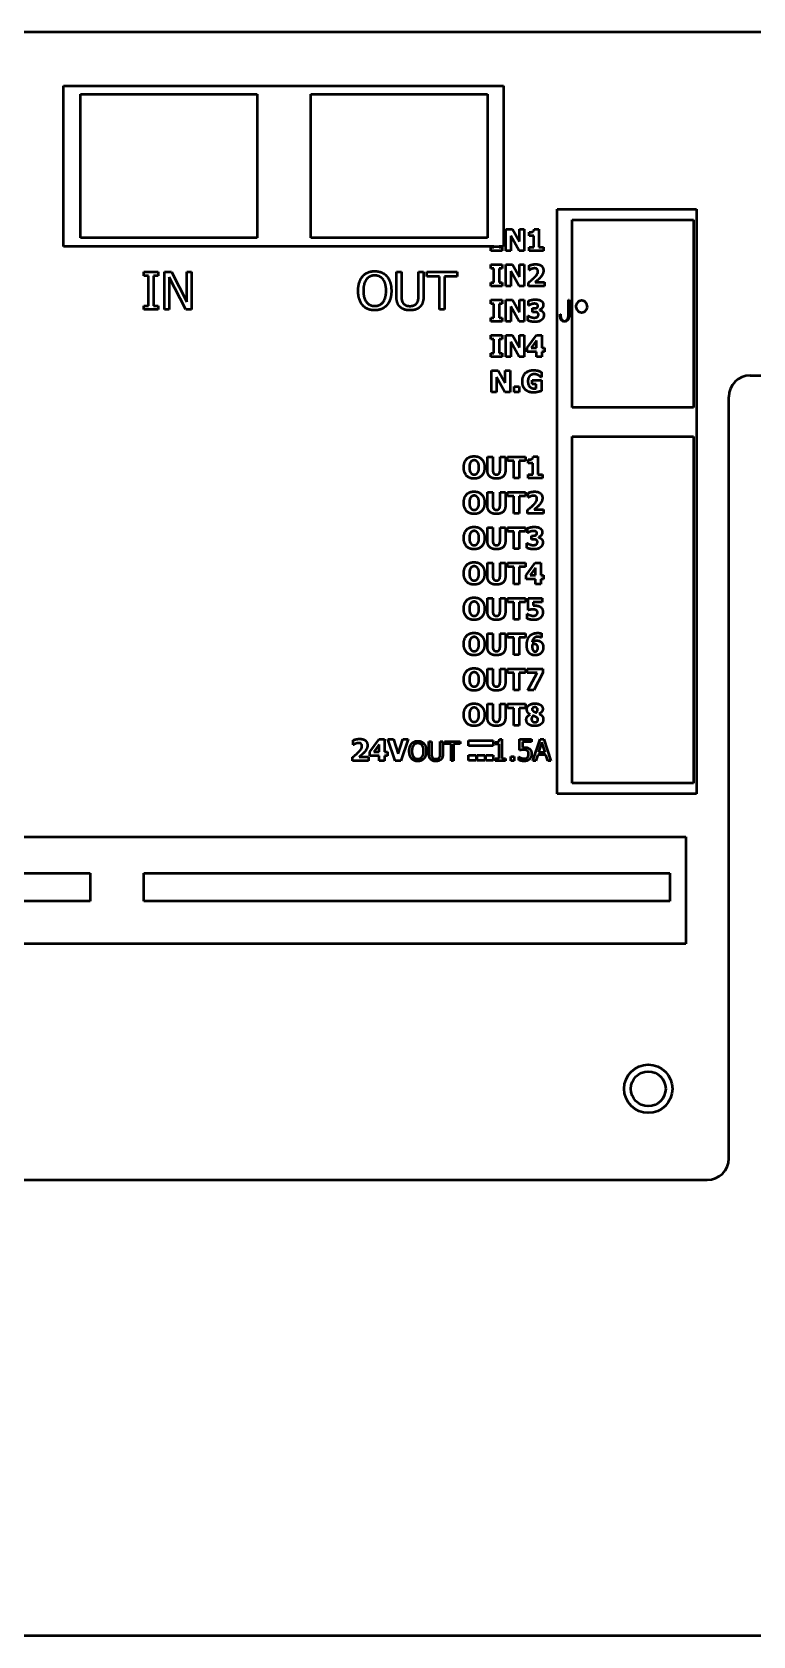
# Model space of a CAD drawing. Header units: millimetres. Extents: x 4735 to 8066, y 756 to 2595.
# Drawn here: x 6189.6 to 6256.8, y 1522.1 to 1671.6 of the extents above; entities that cross this region are included whole.
import ezdxf

# ---------------------------------------------------------------- set-up
doc = ezdxf.new("R2010")
doc.units = ezdxf.units.MM
doc.header["$LTSCALE"] = 1.8
doc.layers.add('외형선(ISO)', color=7, linetype='Continuous', lineweight=50)

msp = doc.modelspace()

# ---------------------------------------------------------------- linework, layer by layer
at = {"layer": '외형선(ISO)'}
for p, q in [((6322.566, 1671.587), (6017.566, 1671.587)), ((6192.566, 1651.587), (6192.566, 1666.587)), ((6192.566, 1666.587), (6233.566, 1666.587)), ((6194.166, 1665.812), (6210.616, 1665.812)), ((6194.166, 1652.412), (6194.166, 1665.812)), ((6210.616, 1665.812), (6210.616, 1652.412)), ((6215.616, 1665.812), (6232.066, 1665.812)), ((6215.616, 1652.412), (6215.616, 1665.812)), ((6232.066, 1665.812), (6232.066, 1652.412)), ((6233.566, 1666.587), (6233.566, 1651.587)), ((6238.566, 1600.587), (6238.566, 1655.087)), ((6238.566, 1655.087), (6251.566, 1655.087)), ((6251.566, 1655.087), (6251.566, 1600.587)), ((6239.966, 1654.087), (6251.266, 1654.087)), ((6239.966, 1636.587), (6239.966, 1654.087)), ((6251.266, 1654.087), (6251.266, 1636.587)), ((6210.616, 1652.412), (6194.166, 1652.412)), ((6232.066, 1652.412), (6215.616, 1652.412)), ((6233.796, 1651.202), (6233.796, 1653.202)), ((6233.796, 1653.202), (6234.412, 1653.202)), ((6235.026, 1651.202), (6234.254, 1652.596)), ((6234.254, 1652.596), (6234.254, 1651.202)), ((6234.412, 1653.202), (6235.05, 1652.056)), ((6235.05, 1652.056), (6235.05, 1653.202)), ((6235.05, 1653.202), (6235.509, 1653.202)), ((6235.509, 1653.202), (6235.509, 1651.202)), ((6235.971, 1652.609), (6235.971, 1652.935)), ((6236.392, 1652.609), (6235.971, 1652.609)), ((6236.392, 1651.551), (6236.392, 1652.609)), ((6236.442, 1653.207), (6236.88, 1653.207)), ((6236.88, 1653.207), (6236.88, 1651.551)), ((6232.673, 1651.587), (6192.566, 1651.587)), ((6232.386, 1651.202), (6232.386, 1651.551)), ((6232.386, 1651.551), (6232.673, 1651.551)), ((6233.462, 1651.202), (6232.386, 1651.202)), ((6232.673, 1651.551), (6232.673, 1651.587)), ((6232.673, 1651.587), (6233.175, 1651.587)), ((6233.175, 1651.587), (6233.175, 1651.551)), ((6233.566, 1651.587), (6233.175, 1651.587)), ((6233.175, 1651.551), (6233.462, 1651.551)), ((6233.462, 1651.551), (6233.462, 1651.202)), ((6234.254, 1651.202), (6233.796, 1651.202)), ((6235.509, 1651.202), (6235.026, 1651.202)), ((6235.971, 1651.202), (6235.971, 1651.551)), ((6235.971, 1651.551), (6236.392, 1651.551)), ((6237.292, 1651.202), (6235.971, 1651.202)), ((6236.88, 1651.551), (6237.292, 1651.551)), ((6237.292, 1651.551), (6237.292, 1651.202)), ((6200.049, 1648.869), (6200.049, 1649.227)), ((6200.049, 1649.227), (6201.405, 1649.227)), ((6201.405, 1649.227), (6201.405, 1648.869)), ((6201.981, 1645.727), (6201.981, 1649.227)), ((6201.981, 1649.227), (6202.642, 1649.227)), ((6202.642, 1649.227), (6204.052, 1646.456)), ((6204.052, 1646.456), (6204.052, 1649.227)), ((6204.052, 1649.227), (6204.485, 1649.227)), ((6204.485, 1649.227), (6204.485, 1645.727)), ((6223.591, 1647.043), (6223.591, 1649.227)), ((6223.591, 1649.227), (6224.056, 1649.227)), ((6224.056, 1649.227), (6224.056, 1647.043)), ((6225.658, 1647.031), (6225.658, 1649.227)), ((6225.658, 1649.227), (6226.124, 1649.227)), ((6226.124, 1649.227), (6226.124, 1647.043)), ((6226.433, 1648.813), (6226.433, 1649.227)), ((6226.433, 1649.227), (6229.246, 1649.227)), ((6229.246, 1649.227), (6229.246, 1648.813)), ((6232.386, 1649.561), (6232.386, 1649.909)), ((6232.386, 1649.909), (6233.462, 1649.909)), ((6232.673, 1649.561), (6232.386, 1649.561)), ((6232.673, 1648.258), (6232.673, 1649.561)), ((6233.462, 1649.561), (6233.175, 1649.561)), ((6233.175, 1649.561), (6233.175, 1648.258)), ((6233.462, 1649.909), (6233.462, 1649.561)), ((6233.796, 1647.909), (6233.796, 1649.909)), ((6233.796, 1649.909), (6234.412, 1649.909)), ((6235.026, 1647.909), (6234.254, 1649.303)), ((6234.254, 1649.303), (6234.254, 1647.909)), ((6234.412, 1649.909), (6235.05, 1648.763)), ((6235.05, 1648.763), (6235.05, 1649.909)), ((6235.05, 1649.909), (6235.509, 1649.909)), ((6235.509, 1649.909), (6235.509, 1647.909)), ((6235.959, 1649.387), (6235.959, 1649.823)), ((6235.998, 1649.387), (6235.959, 1649.387)), ((6200.495, 1648.869), (6200.049, 1648.869)), ((6200.495, 1646.084), (6200.495, 1648.869)), ((6201.405, 1648.869), (6200.96, 1648.869)), ((6200.96, 1648.869), (6200.96, 1646.084)), ((6203.964, 1645.727), (6202.415, 1648.744)), ((6202.415, 1648.744), (6202.415, 1645.727)), ((6227.607, 1648.813), (6226.433, 1648.813)), ((6227.607, 1645.727), (6227.607, 1648.813)), ((6229.246, 1648.813), (6228.072, 1648.813)), ((6228.072, 1648.813), (6228.072, 1645.727)), ((6232.386, 1647.909), (6232.386, 1648.258)), ((6232.386, 1648.258), (6232.673, 1648.258)), ((6233.462, 1647.909), (6232.386, 1647.909)), ((6233.175, 1648.258), (6233.462, 1648.258)), ((6233.462, 1648.258), (6233.462, 1647.909)), ((6234.254, 1647.909), (6233.796, 1647.909)), ((6235.509, 1647.909), (6235.026, 1647.909)), ((6235.911, 1647.909), (6235.911, 1648.235)), ((6237.381, 1647.909), (6235.911, 1647.909)), ((6236.533, 1648.287), (6237.381, 1648.287)), ((6237.381, 1648.287), (6237.381, 1647.909)), ((6200.049, 1645.727), (6200.049, 1646.084)), ((6200.049, 1646.084), (6200.495, 1646.084)), ((6200.96, 1646.084), (6201.405, 1646.084)), ((6201.405, 1646.084), (6201.405, 1645.727)), ((6232.386, 1646.268), (6232.386, 1646.616)), ((6232.386, 1646.616), (6233.462, 1646.616)), ((6232.673, 1646.268), (6232.386, 1646.268)), ((6232.673, 1644.965), (6232.673, 1646.268)), ((6233.462, 1646.268), (6233.175, 1646.268)), ((6233.175, 1646.268), (6233.175, 1644.965)), ((6233.462, 1646.616), (6233.462, 1646.268)), ((6233.796, 1644.616), (6233.796, 1646.616)), ((6233.796, 1646.616), (6234.412, 1646.616)), ((6235.026, 1644.616), (6234.254, 1646.01)), ((6234.254, 1646.01), (6234.254, 1644.616)), ((6234.412, 1646.616), (6235.05, 1645.47)), ((6235.05, 1645.47), (6235.05, 1646.616)), ((6235.05, 1646.616), (6235.509, 1646.616)), ((6235.509, 1646.616), (6235.509, 1644.616)), ((6235.904, 1646.104), (6235.904, 1646.532)), ((6235.946, 1646.104), (6235.904, 1646.104)), ((6239.639, 1645.107), (6239.639, 1646.628)), ((6239.639, 1646.628), (6239.678, 1646.628)), ((6239.678, 1646.628), (6239.678, 1645.103)), ((6240.354, 1646.055), (6240.432, 1646.329)), ((6240.354, 1645.964), (6240.354, 1646.055)), ((6240.432, 1646.329), (6240.584, 1646.513)), ((6240.584, 1646.513), (6240.817, 1646.604)), ((6240.817, 1646.604), (6240.893, 1646.604)), ((6240.893, 1646.604), (6241.127, 1646.513)), ((6241.127, 1646.513), (6241.278, 1646.329)), ((6241.278, 1646.329), (6241.357, 1645.96)), ((6201.405, 1645.727), (6200.049, 1645.727)), ((6202.415, 1645.727), (6201.981, 1645.727)), ((6204.485, 1645.727), (6203.964, 1645.727)), ((6228.072, 1645.727), (6227.607, 1645.727)), ((6232.386, 1644.616), (6232.386, 1644.965)), ((6232.386, 1644.965), (6232.673, 1644.965)), ((6233.462, 1644.616), (6232.386, 1644.616)), ((6233.175, 1644.965), (6233.462, 1644.965)), ((6233.462, 1644.965), (6233.462, 1644.616)), ((6234.254, 1644.616), (6233.796, 1644.616)), ((6235.509, 1644.616), (6235.026, 1644.616)), ((6235.846, 1644.701), (6235.846, 1645.135)), ((6235.846, 1645.135), (6235.895, 1645.135)), ((6236.284, 1645.487), (6236.284, 1645.838)), ((6236.284, 1645.838), (6236.363, 1645.838)), ((6236.369, 1645.487), (6236.284, 1645.487)), ((6236.919, 1645.693), (6236.919, 1645.673)), ((6238.841, 1645.294), (6238.877, 1645.294)), ((6238.841, 1645.103), (6238.841, 1645.294)), ((6238.924, 1644.809), (6238.841, 1645.103)), ((6238.877, 1645.294), (6238.877, 1645.107)), ((6238.877, 1645.107), (6238.956, 1644.829)), ((6239.008, 1644.705), (6238.924, 1644.809)), ((6238.956, 1644.829), (6239.031, 1644.742)), ((6239.175, 1644.609), (6239.008, 1644.705)), ((6239.031, 1644.742), (6239.184, 1644.651)), ((6239.344, 1644.609), (6239.175, 1644.609)), ((6239.184, 1644.651), (6239.334, 1644.651)), ((6239.334, 1644.651), (6239.488, 1644.742)), ((6239.51, 1644.705), (6239.344, 1644.609)), ((6239.488, 1644.742), (6239.563, 1644.829)), ((6239.595, 1644.809), (6239.51, 1644.705)), ((6239.563, 1644.829), (6239.639, 1645.107)), ((6239.678, 1645.103), (6239.595, 1644.809)), ((6240.432, 1645.686), (6240.354, 1645.964)), ((6240.584, 1645.505), (6240.432, 1645.686)), ((6240.817, 1645.411), (6240.584, 1645.505)), ((6240.893, 1645.411), (6240.817, 1645.411)), ((6241.127, 1645.505), (6240.893, 1645.411)), ((6241.278, 1645.686), (6241.127, 1645.505)), ((6241.357, 1645.96), (6241.278, 1645.686)), ((6232.386, 1642.975), (6232.386, 1643.323)), ((6232.386, 1643.323), (6233.462, 1643.323)), ((6233.462, 1643.323), (6233.462, 1642.975)), ((6233.796, 1641.323), (6233.796, 1643.323)), ((6233.796, 1643.323), (6234.412, 1643.323)), ((6234.412, 1643.323), (6235.05, 1642.178)), ((6235.05, 1642.178), (6235.05, 1643.323)), ((6235.05, 1643.323), (6235.509, 1643.323)), ((6235.509, 1643.323), (6235.509, 1641.323)), ((6235.768, 1642.163), (6236.634, 1643.323)), ((6236.634, 1643.323), (6237.134, 1643.323)), ((6237.134, 1643.323), (6237.134, 1642.15)), ((6232.673, 1642.975), (6232.386, 1642.975)), ((6232.386, 1641.323), (6232.386, 1641.672)), ((6232.386, 1641.672), (6232.673, 1641.672)), ((6232.673, 1641.672), (6232.673, 1642.975)), ((6233.462, 1642.975), (6233.175, 1642.975)), ((6233.175, 1642.975), (6233.175, 1641.672)), ((6233.175, 1641.672), (6233.462, 1641.672)), ((6233.462, 1641.672), (6233.462, 1641.323)), ((6235.026, 1641.323), (6234.254, 1642.717)), ((6234.254, 1642.717), (6234.254, 1641.323)), ((6235.768, 1641.79), (6235.768, 1642.163)), ((6236.65, 1641.79), (6235.768, 1641.79)), ((6236.65, 1642.831), (6236.143, 1642.15)), ((6236.143, 1642.15), (6236.65, 1642.15)), ((6236.65, 1642.15), (6236.65, 1642.831)), ((6236.65, 1641.319), (6236.65, 1641.79)), ((6237.134, 1642.15), (6237.405, 1642.15)), ((6237.405, 1641.79), (6237.134, 1641.79)), ((6237.134, 1641.79), (6237.134, 1641.319)), ((6237.405, 1642.15), (6237.405, 1641.79)), ((6233.462, 1641.323), (6232.386, 1641.323)), ((6232.467, 1638.03), (6232.467, 1640.03)), ((6232.467, 1640.03), (6233.083, 1640.03)), ((6233.083, 1640.03), (6233.721, 1638.885)), ((6233.721, 1638.885), (6233.721, 1640.03)), ((6233.721, 1640.03), (6234.18, 1640.03)), ((6234.254, 1641.323), (6233.796, 1641.323)), ((6234.18, 1640.03), (6234.18, 1638.03)), ((6235.509, 1641.323), (6235.026, 1641.323)), ((6237.134, 1641.319), (6236.65, 1641.319)), ((6233.697, 1638.03), (6232.925, 1639.424)), ((6232.925, 1639.424), (6232.925, 1638.03)), ((6234.57, 1638.03), (6234.57, 1638.559)), ((6234.57, 1638.559), (6235.045, 1638.559)), ((6235.045, 1638.559), (6235.045, 1638.03)), ((6236.241, 1638.755), (6236.241, 1639.129)), ((6236.241, 1639.129), (6237.115, 1639.129)), ((6236.629, 1638.755), (6236.241, 1638.755)), ((6236.629, 1638.361), (6236.629, 1638.755)), ((6237.107, 1639.423), (6237.062, 1639.423)), ((6237.107, 1639.893), (6237.107, 1639.423)), ((6237.115, 1639.129), (6237.115, 1638.144)), ((6256.566, 1639.587), (6322.566, 1639.587)), ((6232.925, 1638.03), (6232.467, 1638.03)), ((6234.18, 1638.03), (6233.697, 1638.03)), ((6235.045, 1638.03), (6234.57, 1638.03)), ((6254.566, 1566.587), (6254.566, 1637.587)), ((6251.266, 1636.587), (6239.966, 1636.587)), ((6239.966, 1633.887), (6251.266, 1633.887)), ((6239.966, 1601.587), (6239.966, 1633.887)), ((6251.266, 1633.887), (6251.266, 1601.587)), ((6232.076, 1630.729), (6232.076, 1632.006)), ((6232.076, 1632.006), (6232.578, 1632.006)), ((6232.578, 1632.006), (6232.578, 1630.758)), ((6233.249, 1630.758), (6233.249, 1632.006)), ((6233.249, 1632.006), (6233.752, 1632.006)), ((6233.752, 1632.006), (6233.752, 1630.73)), ((6233.93, 1631.625), (6233.93, 1632.006)), ((6233.93, 1632.006), (6235.616, 1632.006)), ((6234.522, 1631.625), (6233.93, 1631.625)), ((6234.522, 1630.006), (6234.522, 1631.625)), ((6235.616, 1631.625), (6235.024, 1631.625)), ((6235.024, 1631.625), (6235.024, 1630.006)), ((6235.616, 1632.006), (6235.616, 1631.625)), ((6235.876, 1631.413), (6235.876, 1631.738)), ((6236.298, 1631.413), (6235.876, 1631.413)), ((6236.298, 1630.354), (6236.298, 1631.413)), ((6236.348, 1632.011), (6236.786, 1632.011)), ((6236.786, 1632.011), (6236.786, 1630.354)), ((6235.024, 1630.006), (6234.522, 1630.006)), ((6235.876, 1630.006), (6235.876, 1630.354)), ((6235.876, 1630.354), (6236.298, 1630.354)), ((6237.197, 1630.006), (6235.876, 1630.006)), ((6236.786, 1630.354), (6237.197, 1630.354)), ((6237.197, 1630.354), (6237.197, 1630.006)), ((6232.076, 1627.436), (6232.076, 1628.713)), ((6232.076, 1628.713), (6232.578, 1628.713)), ((6232.578, 1628.713), (6232.578, 1627.465)), ((6233.249, 1627.465), (6233.249, 1628.713)), ((6233.249, 1628.713), (6233.752, 1628.713)), ((6233.752, 1628.713), (6233.752, 1627.437)), ((6233.93, 1628.332), (6233.93, 1628.713)), ((6233.93, 1628.713), (6235.616, 1628.713)), ((6234.522, 1628.332), (6233.93, 1628.332)), ((6234.522, 1626.713), (6234.522, 1628.332)), ((6235.616, 1628.332), (6235.024, 1628.332)), ((6235.024, 1628.332), (6235.024, 1626.713)), ((6235.616, 1628.713), (6235.616, 1628.332)), ((6235.865, 1628.191), (6235.865, 1628.627)), ((6235.904, 1628.191), (6235.865, 1628.191)), ((6235.024, 1626.713), (6234.522, 1626.713)), ((6235.816, 1626.713), (6235.816, 1627.039)), ((6237.287, 1626.713), (6235.816, 1626.713)), ((6236.439, 1627.091), (6237.287, 1627.091)), ((6237.287, 1627.091), (6237.287, 1626.713)), ((6232.076, 1624.143), (6232.076, 1625.42)), ((6232.076, 1625.42), (6232.578, 1625.42)), ((6232.578, 1625.42), (6232.578, 1624.172)), ((6233.249, 1624.172), (6233.249, 1625.42)), ((6233.249, 1625.42), (6233.752, 1625.42)), ((6233.752, 1625.42), (6233.752, 1624.144)), ((6233.93, 1625.039), (6233.93, 1625.42)), ((6233.93, 1625.42), (6235.616, 1625.42)), ((6235.616, 1625.42), (6235.616, 1625.039)), ((6235.81, 1624.908), (6235.81, 1625.336)), ((6234.522, 1625.039), (6233.93, 1625.039)), ((6234.522, 1623.42), (6234.522, 1625.039)), ((6235.616, 1625.039), (6235.024, 1625.039)), ((6235.024, 1625.039), (6235.024, 1623.42)), ((6235.752, 1623.504), (6235.752, 1623.939)), ((6235.752, 1623.939), (6235.8, 1623.939)), ((6235.852, 1624.908), (6235.81, 1624.908)), ((6236.189, 1624.29), (6236.189, 1624.642)), ((6236.189, 1624.642), (6236.269, 1624.642)), ((6236.275, 1624.29), (6236.189, 1624.29)), ((6236.825, 1624.496), (6236.825, 1624.477)), ((6232.076, 1620.85), (6232.076, 1622.127)), ((6232.076, 1622.127), (6232.578, 1622.127)), ((6232.578, 1622.127), (6232.578, 1620.879)), ((6233.249, 1620.879), (6233.249, 1622.127)), ((6233.249, 1622.127), (6233.752, 1622.127)), ((6233.752, 1622.127), (6233.752, 1620.852)), ((6233.93, 1621.746), (6233.93, 1622.127)), ((6233.93, 1622.127), (6235.616, 1622.127)), ((6235.024, 1623.42), (6234.522, 1623.42)), ((6235.616, 1622.127), (6235.616, 1621.746)), ((6235.674, 1620.967), (6236.539, 1622.127)), ((6236.539, 1622.127), (6237.04, 1622.127)), ((6237.04, 1622.127), (6237.04, 1620.954)), ((6234.522, 1621.746), (6233.93, 1621.746)), ((6234.522, 1620.127), (6234.522, 1621.746)), ((6235.616, 1621.746), (6235.024, 1621.746)), ((6235.024, 1621.746), (6235.024, 1620.127)), ((6235.674, 1620.594), (6235.674, 1620.967)), ((6236.556, 1620.594), (6235.674, 1620.594)), ((6236.556, 1621.634), (6236.048, 1620.954)), ((6236.048, 1620.954), (6236.556, 1620.954)), ((6236.556, 1620.954), (6236.556, 1621.634)), ((6236.556, 1620.122), (6236.556, 1620.594)), ((6237.04, 1620.954), (6237.311, 1620.954)), ((6237.311, 1620.594), (6237.04, 1620.594)), ((6237.04, 1620.594), (6237.04, 1620.122)), ((6237.311, 1620.954), (6237.311, 1620.594)), ((6235.024, 1620.127), (6234.522, 1620.127)), ((6237.04, 1620.122), (6236.556, 1620.122)), ((6232.076, 1617.557), (6232.076, 1618.834)), ((6232.076, 1618.834), (6232.578, 1618.834)), ((6232.578, 1618.834), (6232.578, 1617.586)), ((6233.249, 1617.586), (6233.249, 1618.834)), ((6233.249, 1618.834), (6233.752, 1618.834)), ((6233.752, 1618.834), (6233.752, 1617.559)), ((6233.93, 1618.453), (6233.93, 1618.834)), ((6233.93, 1618.834), (6235.616, 1618.834)), ((6234.522, 1618.453), (6233.93, 1618.453)), ((6234.522, 1616.834), (6234.522, 1618.453)), ((6235.616, 1618.453), (6235.024, 1618.453)), ((6235.024, 1618.453), (6235.024, 1616.834)), ((6235.616, 1618.834), (6235.616, 1618.453)), ((6235.86, 1617.711), (6235.86, 1618.834)), ((6235.86, 1618.834), (6237.186, 1618.834)), ((6235.904, 1617.711), (6235.86, 1617.711)), ((6237.186, 1618.456), (6236.335, 1618.456)), ((6236.335, 1618.456), (6236.335, 1618.124)), ((6237.186, 1618.834), (6237.186, 1618.456)), ((6235.024, 1616.834), (6234.522, 1616.834)), ((6235.774, 1616.914), (6235.774, 1617.349)), ((6235.774, 1617.349), (6235.82, 1617.349)), ((6232.076, 1614.264), (6232.076, 1615.541)), ((6232.076, 1615.541), (6232.578, 1615.541)), ((6232.578, 1615.541), (6232.578, 1614.293)), ((6233.249, 1614.293), (6233.249, 1615.541)), ((6233.249, 1615.541), (6233.752, 1615.541)), ((6233.752, 1615.541), (6233.752, 1614.266)), ((6233.93, 1615.16), (6233.93, 1615.541)), ((6233.93, 1615.541), (6235.616, 1615.541)), ((6234.522, 1615.16), (6233.93, 1615.16)), ((6234.522, 1613.541), (6234.522, 1615.16)), ((6235.616, 1615.16), (6235.024, 1615.16)), ((6235.024, 1615.16), (6235.024, 1613.541)), ((6235.616, 1615.541), (6235.616, 1615.16)), ((6237.107, 1615.152), (6237.071, 1615.152)), ((6237.107, 1615.544), (6237.107, 1615.152)), ((6235.024, 1613.541), (6234.522, 1613.541)), ((6232.076, 1610.971), (6232.076, 1612.248)), ((6232.076, 1612.248), (6232.578, 1612.248)), ((6232.578, 1612.248), (6232.578, 1611)), ((6233.249, 1611), (6233.249, 1612.248)), ((6233.249, 1612.248), (6233.752, 1612.248)), ((6233.752, 1612.248), (6233.752, 1610.973)), ((6233.93, 1611.867), (6233.93, 1612.248)), ((6233.93, 1612.248), (6235.616, 1612.248)), ((6234.522, 1611.867), (6233.93, 1611.867)), ((6234.522, 1610.248), (6234.522, 1611.867)), ((6235.616, 1611.867), (6235.024, 1611.867)), ((6235.024, 1611.867), (6235.024, 1610.248)), ((6235.616, 1612.248), (6235.616, 1611.867)), ((6235.771, 1611.871), (6235.771, 1612.248)), ((6235.771, 1612.248), (6237.243, 1612.248)), ((6236.724, 1611.871), (6235.771, 1611.871)), ((6235.831, 1610.248), (6236.724, 1611.871)), ((6237.243, 1611.851), (6236.389, 1610.248)), ((6237.243, 1612.248), (6237.243, 1611.851)), ((6235.024, 1610.248), (6234.522, 1610.248)), ((6236.389, 1610.248), (6235.831, 1610.248)), ((6232.076, 1607.678), (6232.076, 1608.955)), ((6232.076, 1608.955), (6232.578, 1608.955)), ((6232.578, 1608.955), (6232.578, 1607.707)), ((6233.249, 1607.707), (6233.249, 1608.955)), ((6233.249, 1608.955), (6233.752, 1608.955)), ((6233.752, 1608.955), (6233.752, 1607.68)), ((6233.93, 1608.574), (6233.93, 1608.955)), ((6233.93, 1608.955), (6235.616, 1608.955)), ((6235.616, 1608.955), (6235.616, 1608.574)), ((6234.522, 1608.574), (6233.93, 1608.574)), ((6234.522, 1606.955), (6234.522, 1608.574)), ((6235.616, 1608.574), (6235.024, 1608.574)), ((6235.024, 1608.574), (6235.024, 1606.955)), ((6236.068, 1607.971), (6236.068, 1607.98)), ((6236.894, 1608.044), (6236.894, 1608.038)), ((6221.12, 1604.502), (6221.985, 1605.662)), ((6221.985, 1605.662), (6222.486, 1605.662)), ((6222.486, 1605.662), (6222.486, 1604.489)), ((6223.478, 1603.662), (6222.791, 1605.662)), ((6222.791, 1605.662), (6223.311, 1605.662)), ((6223.311, 1605.662), (6223.747, 1604.306)), ((6223.747, 1604.306), (6224.181, 1605.662)), ((6224.688, 1605.662), (6224.001, 1603.662)), ((6224.181, 1605.662), (6224.688, 1605.662)), ((6233.211, 1605.676), (6233.419, 1605.676)), ((6233.419, 1605.676), (6233.419, 1603.874)), ((6235.024, 1606.955), (6234.522, 1606.955)), ((6235.078, 1605.67), (6236.176, 1605.67)), ((6235.078, 1604.639), (6235.078, 1605.67)), ((6236.176, 1605.67), (6236.176, 1605.435)), ((6236.317, 1603.67), (6236.991, 1605.67)), ((6236.991, 1605.67), (6237.318, 1605.67)), ((6237.318, 1605.67), (6237.993, 1603.67)), ((6219.559, 1605.14), (6219.559, 1605.576)), ((6219.598, 1605.14), (6219.559, 1605.14)), ((6221.12, 1604.129), (6221.12, 1604.502)), ((6222.001, 1605.17), (6221.494, 1604.489)), ((6221.494, 1604.489), (6222.001, 1604.489)), ((6222.001, 1604.489), (6222.001, 1605.17)), ((6222.486, 1604.489), (6222.757, 1604.489)), ((6222.757, 1604.489), (6222.757, 1604.129)), ((6226.622, 1604.339), (6226.622, 1605.462)), ((6226.622, 1605.462), (6226.861, 1605.462)), ((6226.861, 1605.462), (6226.861, 1604.339)), ((6227.685, 1604.333), (6227.685, 1605.462)), ((6227.685, 1605.462), (6227.924, 1605.462)), ((6227.924, 1605.462), (6227.924, 1604.339)), ((6228.083, 1605.249), (6228.083, 1605.462)), ((6228.083, 1605.462), (6229.53, 1605.462)), ((6228.687, 1605.249), (6228.083, 1605.249)), ((6228.687, 1603.662), (6228.687, 1605.249)), ((6229.53, 1605.249), (6228.927, 1605.249)), ((6228.927, 1605.249), (6228.927, 1603.662)), ((6229.53, 1605.462), (6229.53, 1605.249)), ((6230.318, 1605.052), (6230.318, 1605.552)), ((6230.318, 1605.552), (6232.618, 1605.552)), ((6232.618, 1605.052), (6230.318, 1605.052)), ((6230.318, 1604.174), (6231.018, 1604.174)), ((6230.318, 1603.674), (6230.318, 1604.174)), ((6231.018, 1604.174), (6231.018, 1603.674)), ((6231.118, 1603.674), (6231.118, 1604.174)), ((6231.118, 1604.174), (6231.818, 1604.174)), ((6231.818, 1604.174), (6231.818, 1603.674)), ((6231.918, 1603.674), (6231.918, 1604.174)), ((6231.918, 1604.174), (6232.618, 1604.174)), ((6232.618, 1605.552), (6232.618, 1605.052)), ((6232.618, 1604.174), (6232.618, 1603.674)), ((6232.798, 1605.214), (6232.798, 1605.397)), ((6233.161, 1605.214), (6232.798, 1605.214)), ((6233.161, 1603.874), (6233.161, 1605.214)), ((6235.336, 1605.435), (6235.336, 1604.901)), ((6236.176, 1605.435), (6235.336, 1605.435)), ((6236.767, 1604.229), (6236.586, 1603.67)), ((6237.531, 1604.229), (6236.767, 1604.229)), ((6237.148, 1605.397), (6236.84, 1604.456)), ((6236.84, 1604.456), (6237.458, 1604.456)), ((6237.458, 1604.456), (6237.148, 1605.397)), ((6237.712, 1603.67), (6237.531, 1604.229)), ((6219.51, 1603.662), (6219.51, 1603.988)), ((6220.98, 1603.662), (6219.51, 1603.662)), ((6220.133, 1604.04), (6220.98, 1604.04)), ((6220.98, 1604.04), (6220.98, 1603.662)), ((6222.001, 1604.129), (6221.12, 1604.129)), ((6222.001, 1603.657), (6222.001, 1604.129)), ((6222.486, 1603.657), (6222.001, 1603.657)), ((6222.757, 1604.129), (6222.486, 1604.129)), ((6222.486, 1604.129), (6222.486, 1603.657)), ((6224.001, 1603.662), (6223.478, 1603.662)), ((6228.927, 1603.662), (6228.687, 1603.662)), ((6231.018, 1603.674), (6230.318, 1603.674)), ((6231.818, 1603.674), (6231.118, 1603.674)), ((6232.618, 1603.674), (6231.918, 1603.674)), ((6232.798, 1603.874), (6233.161, 1603.874)), ((6232.798, 1603.67), (6232.798, 1603.874)), ((6233.774, 1603.67), (6232.798, 1603.67)), ((6233.419, 1603.874), (6233.774, 1603.874)), ((6233.774, 1603.874), (6233.774, 1603.67)), ((6234.25, 1604.052), (6234.571, 1604.052)), ((6234.25, 1603.67), (6234.25, 1604.052)), ((6234.571, 1603.67), (6234.25, 1603.67)), ((6234.571, 1604.052), (6234.571, 1603.67)), ((6234.996, 1604.025), (6235.015, 1604.025)), ((6234.996, 1603.741), (6234.996, 1604.025)), ((6236.586, 1603.67), (6236.317, 1603.67)), ((6237.993, 1603.67), (6237.712, 1603.67)), ((6251.266, 1601.587), (6239.966, 1601.587)), ((6251.566, 1600.587), (6238.566, 1600.587)), ((6138.566, 1596.587), (6250.566, 1596.587)), ((6250.566, 1596.587), (6250.566, 1586.587)), ((6144.066, 1593.187), (6195.066, 1593.187)), ((6195.066, 1593.187), (6195.066, 1590.587)), ((6200.066, 1593.187), (6249.066, 1593.187)), ((6200.066, 1590.587), (6200.066, 1593.187)), ((6249.066, 1593.187), (6249.066, 1590.587)), ((6195.066, 1590.587), (6144.066, 1590.587)), ((6249.066, 1590.587), (6200.066, 1590.587)), ((6250.566, 1586.587), (6057.566, 1586.587)), ((6050.566, 1564.587), (6252.566, 1564.587)), ((6339.566, 1522.087), (5899.566, 1522.087))]:
    msp.add_line(p, q, dxfattribs=at)
for radius in [2.25, 1.621]:
    msp.add_circle((6247.066, 1573.087), radius, dxfattribs=at)
for centre, start, end in [((6256.566, 1637.587), 90, 180), ((6252.566, 1566.587), 270, 0)]:
    msp.add_arc(centre, 2, start, end, dxfattribs=at)
for points in [[(6235.971, 1652.935), (6236.063, 1652.935), (6236.246, 1652.959), (6236.301, 1652.985)], [(6236.301, 1652.985), (6236.365, 1653.017), (6236.436, 1653.126), (6236.442, 1653.207)], [(6220.448, 1648.827), (6220.652, 1649.059), (6221.223, 1649.3), (6221.574, 1649.3)], [(6221.574, 1649.3), (6221.932, 1649.3), (6222.505, 1649.051), (6222.703, 1648.827)], [(6235.959, 1649.823), (6236.044, 1649.864), (6236.404, 1649.948), (6236.57, 1649.948)], [(6236.188, 1649.499), (6236.12, 1649.468), (6236.023, 1649.404), (6235.998, 1649.387)], [(6236.47, 1649.566), (6236.394, 1649.566), (6236.258, 1649.528), (6236.188, 1649.499)], [(6236.786, 1649.277), (6236.786, 1649.417), (6236.619, 1649.566), (6236.47, 1649.566)], [(6236.507, 1648.765), (6236.655, 1648.919), (6236.786, 1649.154), (6236.786, 1649.277)], [(6236.57, 1649.948), (6236.927, 1649.948), (6237.293, 1649.631), (6237.293, 1649.344)], [(6237.293, 1649.344), (6237.293, 1649.167), (6237.126, 1648.827), (6236.934, 1648.632)], [(6220.028, 1647.477), (6220.028, 1647.916), (6220.247, 1648.586), (6220.448, 1648.827)], [(6220.8, 1648.535), (6220.661, 1648.356), (6220.513, 1647.817), (6220.513, 1647.477)], [(6221.577, 1648.898), (6221.325, 1648.898), (6220.945, 1648.722), (6220.8, 1648.535)], [(6222.351, 1648.535), (6222.212, 1648.716), (6221.821, 1648.898), (6221.577, 1648.898)], [(6222.638, 1647.477), (6222.638, 1647.823), (6222.487, 1648.359), (6222.351, 1648.535)], [(6222.703, 1648.827), (6222.902, 1648.594), (6223.123, 1647.913), (6223.123, 1647.477)], [(6235.911, 1648.235), (6236.097, 1648.384), (6236.395, 1648.647), (6236.507, 1648.765)], [(6236.934, 1648.632), (6236.812, 1648.512), (6236.583, 1648.326), (6236.533, 1648.287)], [(6220.445, 1646.129), (6220.244, 1646.362), (6220.028, 1647.046), (6220.028, 1647.477)], [(6221.574, 1645.653), (6221.22, 1645.653), (6220.652, 1645.894), (6220.445, 1646.129)], [(6220.513, 1647.477), (6220.513, 1646.787), (6221.092, 1646.056), (6221.577, 1646.056)], [(6222.703, 1646.129), (6222.487, 1645.885), (6221.917, 1645.653), (6221.574, 1645.653)], [(6221.577, 1646.056), (6222.062, 1646.056), (6222.638, 1646.787), (6222.638, 1647.477)], [(6223.123, 1647.477), (6223.123, 1647.051), (6222.907, 1646.362), (6222.703, 1646.129)], [(6223.925, 1645.976), (6223.741, 1646.158), (6223.591, 1646.668), (6223.591, 1647.043)], [(6224.056, 1647.043), (6224.056, 1646.799), (6224.118, 1646.47), (6224.206, 1646.336)], [(6224.206, 1646.336), (6224.3, 1646.195), (6224.623, 1646.05), (6224.856, 1646.05)], [(6224.856, 1646.05), (6225.074, 1646.05), (6225.415, 1646.195), (6225.508, 1646.336)], [(6225.508, 1646.336), (6225.596, 1646.47), (6225.658, 1646.796), (6225.658, 1647.031)], [(6226.124, 1647.043), (6226.124, 1646.677), (6225.976, 1646.155), (6225.789, 1645.976)], [(6235.904, 1646.532), (6236.008, 1646.576), (6236.358, 1646.658), (6236.541, 1646.658)], [(6236.156, 1646.211), (6236.099, 1646.19), (6235.976, 1646.122), (6235.946, 1646.104)], [(6236.454, 1646.273), (6236.381, 1646.273), (6236.227, 1646.239), (6236.156, 1646.211)], [(6236.677, 1646.232), (6236.629, 1646.257), (6236.499, 1646.273), (6236.454, 1646.273)], [(6236.541, 1646.658), (6236.72, 1646.658), (6236.982, 1646.597), (6237.075, 1646.537)], [(6236.661, 1645.879), (6236.715, 1645.905), (6236.775, 1645.996), (6236.775, 1646.073)], [(6236.775, 1646.073), (6236.775, 1646.135), (6236.718, 1646.211), (6236.677, 1646.232)], [(6237.279, 1646.158), (6237.279, 1645.986), (6237.081, 1645.73), (6236.919, 1645.693)], [(6237.075, 1646.537), (6237.177, 1646.474), (6237.279, 1646.279), (6237.279, 1646.158)], [(6224.856, 1645.653), (6224.547, 1645.653), (6224.087, 1645.815), (6223.925, 1645.976)], [(6225.789, 1645.976), (6225.622, 1645.812), (6225.179, 1645.653), (6224.856, 1645.653)], [(6236.519, 1644.574), (6236.285, 1644.574), (6235.951, 1644.652), (6235.846, 1644.701)], [(6235.895, 1645.135), (6236.005, 1645.065), (6236.301, 1644.962), (6236.425, 1644.962)], [(6236.363, 1645.838), (6236.454, 1645.838), (6236.608, 1645.855), (6236.661, 1645.879)], [(6236.684, 1645.459), (6236.619, 1645.482), (6236.439, 1645.487), (6236.369, 1645.487)], [(6236.425, 1644.962), (6236.498, 1644.962), (6236.668, 1644.987), (6236.726, 1645.03)], [(6237.117, 1644.749), (6237.011, 1644.665), (6236.724, 1644.574), (6236.519, 1644.574)], [(6236.827, 1645.252), (6236.827, 1645.341), (6236.749, 1645.436), (6236.684, 1645.459)], [(6236.726, 1645.03), (6236.771, 1645.064), (6236.827, 1645.163), (6236.827, 1645.252)], [(6236.919, 1645.673), (6236.99, 1645.663), (6237.126, 1645.611), (6237.191, 1645.553)], [(6237.331, 1645.223), (6237.331, 1645.075), (6237.222, 1644.834), (6237.117, 1644.749)], [(6237.191, 1645.553), (6237.251, 1645.501), (6237.331, 1645.336), (6237.331, 1645.223)], [(6235.329, 1639.032), (6235.329, 1639.502), (6235.888, 1640.069), (6236.374, 1640.069)], [(6236.374, 1640.069), (6236.626, 1640.069), (6236.94, 1639.974), (6237.107, 1639.893)], [(6236.36, 1637.988), (6235.888, 1637.988), (6235.329, 1638.533), (6235.329, 1639.032)], [(6236.019, 1639.533), (6235.94, 1639.452), (6235.848, 1639.204), (6235.848, 1639.04)], [(6235.848, 1639.04), (6235.848, 1638.69), (6236.199, 1638.356), (6236.502, 1638.356)], [(6236.442, 1639.697), (6236.314, 1639.697), (6236.102, 1639.616), (6236.019, 1639.533)], [(6236.825, 1639.591), (6236.75, 1639.635), (6236.553, 1639.697), (6236.442, 1639.697)], [(6237.062, 1639.423), (6237.026, 1639.45), (6236.89, 1639.556), (6236.825, 1639.591)], [(6237.115, 1638.144), (6236.984, 1638.09), (6236.564, 1637.988), (6236.36, 1637.988)], [(6236.502, 1638.356), (6236.53, 1638.356), (6236.601, 1638.359), (6236.629, 1638.361)], [(6229.87, 1631.006), (6229.87, 1631.487), (6230.385, 1632.048), (6230.838, 1632.048)], [(6230.526, 1631.52), (6230.465, 1631.442), (6230.389, 1631.184), (6230.389, 1631.006)], [(6230.839, 1631.67), (6230.747, 1631.67), (6230.596, 1631.604), (6230.526, 1631.52)], [(6230.838, 1632.048), (6231.288, 1632.048), (6231.807, 1631.49), (6231.807, 1631.006)], [(6231.152, 1631.516), (6231.089, 1631.599), (6230.927, 1631.67), (6230.839, 1631.67)], [(6231.288, 1631.006), (6231.288, 1631.186), (6231.215, 1631.437), (6231.152, 1631.516)], [(6235.876, 1631.738), (6235.969, 1631.738), (6236.152, 1631.763), (6236.207, 1631.789)], [(6236.207, 1631.789), (6236.27, 1631.821), (6236.342, 1631.93), (6236.348, 1632.011)], [(6230.838, 1629.964), (6230.385, 1629.964), (6229.87, 1630.526), (6229.87, 1631.006)], [(6230.389, 1631.006), (6230.389, 1630.821), (6230.462, 1630.578), (6230.525, 1630.495)], [(6230.525, 1630.495), (6230.588, 1630.413), (6230.752, 1630.341), (6230.839, 1630.341)], [(6231.807, 1631.006), (6231.807, 1630.52), (6231.288, 1629.964), (6230.838, 1629.964)], [(6230.839, 1630.341), (6230.928, 1630.341), (6231.094, 1630.418), (6231.154, 1630.499)], [(6231.154, 1630.499), (6231.218, 1630.586), (6231.288, 1630.818), (6231.288, 1631.006)], [(6232.914, 1629.964), (6232.51, 1629.964), (6232.076, 1630.353), (6232.076, 1630.729)], [(6232.578, 1630.758), (6232.578, 1630.549), (6232.735, 1630.345), (6232.914, 1630.345)], [(6232.914, 1630.345), (6233.087, 1630.345), (6233.249, 1630.541), (6233.249, 1630.758)], [(6233.752, 1630.73), (6233.752, 1630.361), (6233.329, 1629.964), (6232.914, 1629.964)], [(6229.87, 1627.713), (6229.87, 1628.194), (6230.385, 1628.755), (6230.838, 1628.755)], [(6230.526, 1628.227), (6230.465, 1628.149), (6230.389, 1627.891), (6230.389, 1627.713)], [(6230.839, 1628.377), (6230.747, 1628.377), (6230.596, 1628.311), (6230.526, 1628.227)], [(6230.838, 1628.755), (6231.288, 1628.755), (6231.807, 1628.198), (6231.807, 1627.713)], [(6231.152, 1628.223), (6231.089, 1628.306), (6230.927, 1628.377), (6230.839, 1628.377)], [(6231.288, 1627.713), (6231.288, 1627.893), (6231.215, 1628.144), (6231.152, 1628.223)], [(6235.865, 1628.627), (6235.949, 1628.668), (6236.309, 1628.752), (6236.476, 1628.752)], [(6236.094, 1628.303), (6236.026, 1628.272), (6235.928, 1628.207), (6235.904, 1628.191)], [(6236.376, 1628.369), (6236.299, 1628.369), (6236.163, 1628.332), (6236.094, 1628.303)], [(6236.692, 1628.081), (6236.692, 1628.22), (6236.525, 1628.369), (6236.376, 1628.369)], [(6236.413, 1627.569), (6236.56, 1627.723), (6236.692, 1627.958), (6236.692, 1628.081)], [(6236.476, 1628.752), (6236.833, 1628.752), (6237.199, 1628.434), (6237.199, 1628.147)], [(6237.199, 1628.147), (6237.199, 1627.971), (6237.032, 1627.63), (6236.839, 1627.436)], [(6230.838, 1626.671), (6230.385, 1626.671), (6229.87, 1627.233), (6229.87, 1627.713)], [(6230.389, 1627.713), (6230.389, 1627.528), (6230.462, 1627.285), (6230.525, 1627.202)], [(6230.525, 1627.202), (6230.588, 1627.12), (6230.752, 1627.048), (6230.839, 1627.048)], [(6231.807, 1627.713), (6231.807, 1627.227), (6231.288, 1626.671), (6230.838, 1626.671)], [(6230.839, 1627.048), (6230.928, 1627.048), (6231.094, 1627.125), (6231.154, 1627.206)], [(6231.154, 1627.206), (6231.218, 1627.293), (6231.288, 1627.525), (6231.288, 1627.713)], [(6232.914, 1626.671), (6232.51, 1626.671), (6232.076, 1627.06), (6232.076, 1627.436)], [(6232.578, 1627.465), (6232.578, 1627.256), (6232.735, 1627.052), (6232.914, 1627.052)], [(6232.914, 1627.052), (6233.087, 1627.052), (6233.249, 1627.248), (6233.249, 1627.465)], [(6233.752, 1627.437), (6233.752, 1627.068), (6233.329, 1626.671), (6232.914, 1626.671)], [(6235.816, 1627.039), (6236.003, 1627.188), (6236.301, 1627.45), (6236.413, 1627.569)], [(6236.839, 1627.436), (6236.718, 1627.316), (6236.489, 1627.129), (6236.439, 1627.091)], [(6229.87, 1624.42), (6229.87, 1624.901), (6230.385, 1625.462), (6230.838, 1625.462)], [(6230.839, 1625.084), (6230.747, 1625.084), (6230.596, 1625.018), (6230.526, 1624.934)], [(6230.838, 1625.462), (6231.288, 1625.462), (6231.807, 1624.905), (6231.807, 1624.42)], [(6231.152, 1624.931), (6231.089, 1625.013), (6230.927, 1625.084), (6230.839, 1625.084)], [(6235.81, 1625.336), (6235.914, 1625.379), (6236.264, 1625.462), (6236.447, 1625.462)], [(6236.359, 1625.076), (6236.287, 1625.076), (6236.133, 1625.042), (6236.061, 1625.015)], [(6236.583, 1625.036), (6236.534, 1625.06), (6236.405, 1625.076), (6236.359, 1625.076)], [(6236.447, 1625.462), (6236.625, 1625.462), (6236.888, 1625.401), (6236.98, 1625.341)], [(6236.98, 1625.341), (6237.082, 1625.277), (6237.184, 1625.083), (6237.184, 1624.961)], [(6230.838, 1623.378), (6230.385, 1623.378), (6229.87, 1623.94), (6229.87, 1624.42)], [(6230.526, 1624.934), (6230.465, 1624.856), (6230.389, 1624.598), (6230.389, 1624.42)], [(6230.389, 1624.42), (6230.389, 1624.235), (6230.462, 1623.992), (6230.525, 1623.909)], [(6230.525, 1623.909), (6230.588, 1623.827), (6230.752, 1623.755), (6230.839, 1623.755)], [(6231.807, 1624.42), (6231.807, 1623.934), (6231.288, 1623.378), (6230.838, 1623.378)], [(6230.839, 1623.755), (6230.928, 1623.755), (6231.094, 1623.832), (6231.154, 1623.913)], [(6231.288, 1624.42), (6231.288, 1624.6), (6231.215, 1624.851), (6231.152, 1624.931)], [(6231.154, 1623.913), (6231.218, 1624), (6231.288, 1624.232), (6231.288, 1624.42)], [(6232.914, 1623.378), (6232.51, 1623.378), (6232.076, 1623.767), (6232.076, 1624.143)], [(6232.578, 1624.172), (6232.578, 1623.963), (6232.735, 1623.759), (6232.914, 1623.759)], [(6232.914, 1623.759), (6233.087, 1623.759), (6233.249, 1623.955), (6233.249, 1624.172)], [(6233.752, 1624.144), (6233.752, 1623.775), (6233.329, 1623.378), (6232.914, 1623.378)], [(6235.8, 1623.939), (6235.91, 1623.869), (6236.207, 1623.765), (6236.33, 1623.765)], [(6236.061, 1625.015), (6236.004, 1624.994), (6235.881, 1624.926), (6235.852, 1624.908)], [(6236.269, 1624.642), (6236.359, 1624.642), (6236.513, 1624.658), (6236.567, 1624.683)], [(6236.59, 1624.263), (6236.525, 1624.285), (6236.345, 1624.29), (6236.275, 1624.29)], [(6236.33, 1623.765), (6236.403, 1623.765), (6236.573, 1623.791), (6236.632, 1623.833)], [(6236.567, 1624.683), (6236.62, 1624.708), (6236.68, 1624.799), (6236.68, 1624.877)], [(6236.68, 1624.877), (6236.68, 1624.939), (6236.624, 1625.015), (6236.583, 1625.036)], [(6236.732, 1624.055), (6236.732, 1624.144), (6236.654, 1624.24), (6236.59, 1624.263)], [(6236.632, 1623.833), (6236.677, 1623.867), (6236.732, 1623.966), (6236.732, 1624.055)], [(6237.184, 1624.961), (6237.184, 1624.79), (6236.987, 1624.533), (6236.825, 1624.496)], [(6236.825, 1624.477), (6236.896, 1624.467), (6237.032, 1624.415), (6237.097, 1624.357)], [(6237.236, 1624.026), (6237.236, 1623.879), (6237.128, 1623.637), (6237.022, 1623.553)], [(6237.097, 1624.357), (6237.157, 1624.305), (6237.236, 1624.14), (6237.236, 1624.026)], [(6229.87, 1621.127), (6229.87, 1621.608), (6230.385, 1622.169), (6230.838, 1622.169)], [(6230.838, 1622.169), (6231.288, 1622.169), (6231.807, 1621.612), (6231.807, 1621.127)], [(6236.424, 1623.378), (6236.191, 1623.378), (6235.857, 1623.456), (6235.752, 1623.504)], [(6237.022, 1623.553), (6236.917, 1623.469), (6236.63, 1623.378), (6236.424, 1623.378)], [(6230.838, 1620.085), (6230.385, 1620.085), (6229.87, 1620.647), (6229.87, 1621.127)], [(6230.526, 1621.641), (6230.465, 1621.563), (6230.389, 1621.305), (6230.389, 1621.127)], [(6230.389, 1621.127), (6230.389, 1620.942), (6230.462, 1620.699), (6230.525, 1620.617)], [(6230.525, 1620.617), (6230.588, 1620.534), (6230.752, 1620.463), (6230.839, 1620.463)], [(6230.839, 1621.792), (6230.747, 1621.792), (6230.596, 1621.725), (6230.526, 1621.641)], [(6231.807, 1621.127), (6231.807, 1620.641), (6231.288, 1620.085), (6230.838, 1620.085)], [(6231.152, 1621.638), (6231.089, 1621.72), (6230.927, 1621.792), (6230.839, 1621.792)], [(6230.839, 1620.463), (6230.928, 1620.463), (6231.094, 1620.539), (6231.154, 1620.62)], [(6231.288, 1621.127), (6231.288, 1621.307), (6231.215, 1621.558), (6231.152, 1621.638)], [(6231.154, 1620.62), (6231.218, 1620.707), (6231.288, 1620.939), (6231.288, 1621.127)], [(6232.914, 1620.085), (6232.51, 1620.085), (6232.076, 1620.474), (6232.076, 1620.85)], [(6232.578, 1620.879), (6232.578, 1620.67), (6232.735, 1620.466), (6232.914, 1620.466)], [(6232.914, 1620.466), (6233.087, 1620.466), (6233.249, 1620.662), (6233.249, 1620.879)], [(6233.752, 1620.852), (6233.752, 1620.482), (6233.329, 1620.085), (6232.914, 1620.085)], [(6229.87, 1617.834), (6229.87, 1618.315), (6230.385, 1618.876), (6230.838, 1618.876)], [(6230.838, 1616.792), (6230.385, 1616.792), (6229.87, 1617.354), (6229.87, 1617.834)], [(6230.526, 1618.348), (6230.465, 1618.27), (6230.389, 1618.012), (6230.389, 1617.834)], [(6230.389, 1617.834), (6230.389, 1617.649), (6230.462, 1617.406), (6230.525, 1617.324)], [(6230.839, 1618.499), (6230.747, 1618.499), (6230.596, 1618.432), (6230.526, 1618.348)], [(6230.838, 1618.876), (6231.288, 1618.876), (6231.807, 1618.319), (6231.807, 1617.834)], [(6231.807, 1617.834), (6231.807, 1617.348), (6231.288, 1616.792), (6230.838, 1616.792)], [(6231.152, 1618.345), (6231.089, 1618.427), (6230.927, 1618.499), (6230.839, 1618.499)], [(6231.288, 1617.834), (6231.288, 1618.014), (6231.215, 1618.265), (6231.152, 1618.345)], [(6231.154, 1617.327), (6231.218, 1617.414), (6231.288, 1617.646), (6231.288, 1617.834)], [(6236.299, 1617.766), (6236.189, 1617.766), (6235.98, 1617.73), (6235.904, 1617.711)], [(6236.632, 1617.695), (6236.564, 1617.74), (6236.369, 1617.766), (6236.299, 1617.766)], [(6236.335, 1618.124), (6236.376, 1618.127), (6236.487, 1618.131), (6236.518, 1618.131)], [(6236.518, 1618.131), (6236.663, 1618.131), (6236.906, 1618.072), (6237.001, 1618.012)], [(6236.737, 1617.492), (6236.737, 1617.563), (6236.679, 1617.664), (6236.632, 1617.695)], [(6237.001, 1618.012), (6237.115, 1617.938), (6237.241, 1617.69), (6237.241, 1617.512)], [(6230.525, 1617.324), (6230.588, 1617.241), (6230.752, 1617.17), (6230.839, 1617.17)], [(6230.839, 1617.17), (6230.928, 1617.17), (6231.094, 1617.246), (6231.154, 1617.327)], [(6232.914, 1616.792), (6232.51, 1616.792), (6232.076, 1617.181), (6232.076, 1617.557)], [(6232.578, 1617.586), (6232.578, 1617.377), (6232.735, 1617.173), (6232.914, 1617.173)], [(6232.914, 1617.173), (6233.087, 1617.173), (6233.249, 1617.369), (6233.249, 1617.586)], [(6233.752, 1617.559), (6233.752, 1617.189), (6233.329, 1616.792), (6232.914, 1616.792)], [(6236.424, 1616.792), (6236.201, 1616.794), (6235.88, 1616.867), (6235.774, 1616.914)], [(6235.82, 1617.349), (6235.859, 1617.328), (6235.953, 1617.273), (6236.029, 1617.244)], [(6236.029, 1617.244), (6236.1, 1617.217), (6236.248, 1617.179), (6236.337, 1617.179)], [(6236.337, 1617.179), (6236.415, 1617.179), (6236.596, 1617.218), (6236.651, 1617.27)], [(6237.029, 1616.993), (6236.923, 1616.897), (6236.635, 1616.792), (6236.424, 1616.792)], [(6236.651, 1617.27), (6236.692, 1617.311), (6236.737, 1617.409), (6236.737, 1617.492)], [(6237.241, 1617.512), (6237.241, 1617.354), (6237.134, 1617.089), (6237.029, 1616.993)], [(6229.87, 1614.541), (6229.87, 1615.023), (6230.385, 1615.583), (6230.838, 1615.583)], [(6230.526, 1615.055), (6230.465, 1614.977), (6230.389, 1614.719), (6230.389, 1614.541)], [(6230.839, 1615.206), (6230.747, 1615.206), (6230.596, 1615.139), (6230.526, 1615.055)], [(6230.838, 1615.583), (6231.288, 1615.583), (6231.807, 1615.026), (6231.807, 1614.541)], [(6231.152, 1615.052), (6231.089, 1615.134), (6230.927, 1615.206), (6230.839, 1615.206)], [(6231.288, 1614.541), (6231.288, 1614.721), (6231.215, 1614.972), (6231.152, 1615.052)], [(6235.745, 1614.433), (6235.745, 1614.695), (6235.859, 1615.104), (6235.987, 1615.261)], [(6235.987, 1615.261), (6236.108, 1615.41), (6236.504, 1615.578), (6236.774, 1615.578)], [(6236.769, 1615.214), (6236.534, 1615.214), (6236.278, 1614.966), (6236.248, 1614.736)], [(6236.248, 1614.736), (6236.346, 1614.799), (6236.549, 1614.873), (6236.677, 1614.873)], [(6236.677, 1614.873), (6236.786, 1614.873), (6236.975, 1614.815), (6237.048, 1614.76)], [(6237.071, 1615.152), (6237.035, 1615.17), (6236.873, 1615.214), (6236.769, 1615.214)], [(6236.774, 1615.578), (6236.873, 1615.578), (6237.071, 1615.552), (6237.107, 1615.544)], [(6237.048, 1614.76), (6237.152, 1614.681), (6237.275, 1614.423), (6237.275, 1614.222)], [(6230.838, 1613.499), (6230.385, 1613.499), (6229.87, 1614.061), (6229.87, 1614.541)], [(6230.389, 1614.541), (6230.389, 1614.356), (6230.462, 1614.113), (6230.525, 1614.031)], [(6230.525, 1614.031), (6230.588, 1613.948), (6230.752, 1613.877), (6230.839, 1613.877)], [(6231.807, 1614.541), (6231.807, 1614.055), (6231.288, 1613.499), (6230.838, 1613.499)], [(6230.839, 1613.877), (6230.928, 1613.877), (6231.094, 1613.953), (6231.154, 1614.034)], [(6231.154, 1614.034), (6231.218, 1614.121), (6231.288, 1614.353), (6231.288, 1614.541)], [(6232.914, 1613.499), (6232.51, 1613.499), (6232.076, 1613.888), (6232.076, 1614.264)], [(6232.578, 1614.293), (6232.578, 1614.084), (6232.735, 1613.88), (6232.914, 1613.88)], [(6232.914, 1613.88), (6233.087, 1613.88), (6233.249, 1614.076), (6233.249, 1614.293)], [(6233.752, 1614.266), (6233.752, 1613.896), (6233.329, 1613.499), (6232.914, 1613.499)], [(6235.98, 1613.698), (6235.867, 1613.813), (6235.745, 1614.178), (6235.745, 1614.433)], [(6236.525, 1613.499), (6236.35, 1613.499), (6236.076, 1613.599), (6235.98, 1613.698)], [(6236.246, 1614.478), (6236.246, 1614.465), (6236.243, 1614.403), (6236.243, 1614.356)], [(6236.243, 1614.356), (6236.243, 1614.183), (6236.303, 1613.974), (6236.35, 1613.92)], [(6236.458, 1614.525), (6236.405, 1614.525), (6236.295, 1614.497), (6236.246, 1614.478)], [(6236.35, 1613.92), (6236.384, 1613.877), (6236.475, 1613.839), (6236.523, 1613.839)], [(6236.679, 1614.458), (6236.633, 1614.497), (6236.522, 1614.525), (6236.458, 1614.525)], [(6236.523, 1613.839), (6236.564, 1613.839), (6236.658, 1613.88), (6236.69, 1613.92)], [(6237.275, 1614.222), (6237.275, 1613.906), (6236.875, 1613.499), (6236.525, 1613.499)], [(6236.771, 1614.198), (6236.771, 1614.295), (6236.722, 1614.421), (6236.679, 1614.458)], [(6236.69, 1613.92), (6236.729, 1613.969), (6236.771, 1614.082), (6236.771, 1614.198)], [(6229.87, 1611.248), (6229.87, 1611.73), (6230.385, 1612.29), (6230.838, 1612.29)], [(6230.526, 1611.762), (6230.465, 1611.684), (6230.389, 1611.426), (6230.389, 1611.248)], [(6230.839, 1611.913), (6230.747, 1611.913), (6230.596, 1611.846), (6230.526, 1611.762)], [(6230.838, 1612.29), (6231.288, 1612.29), (6231.807, 1611.733), (6231.807, 1611.248)], [(6231.152, 1611.759), (6231.089, 1611.841), (6230.927, 1611.913), (6230.839, 1611.913)], [(6231.288, 1611.248), (6231.288, 1611.428), (6231.215, 1611.679), (6231.152, 1611.759)], [(6230.838, 1610.206), (6230.385, 1610.206), (6229.87, 1610.768), (6229.87, 1611.248)], [(6230.389, 1611.248), (6230.389, 1611.063), (6230.462, 1610.82), (6230.525, 1610.738)], [(6230.525, 1610.738), (6230.588, 1610.655), (6230.752, 1610.584), (6230.839, 1610.584)], [(6231.807, 1611.248), (6231.807, 1610.762), (6231.288, 1610.206), (6230.838, 1610.206)], [(6230.839, 1610.584), (6230.928, 1610.584), (6231.094, 1610.66), (6231.154, 1610.741)], [(6231.154, 1610.741), (6231.218, 1610.828), (6231.288, 1611.06), (6231.288, 1611.248)], [(6232.914, 1610.206), (6232.51, 1610.206), (6232.076, 1610.595), (6232.076, 1610.971)], [(6232.578, 1611), (6232.578, 1610.791), (6232.735, 1610.587), (6232.914, 1610.587)], [(6232.914, 1610.587), (6233.087, 1610.587), (6233.249, 1610.783), (6233.249, 1611)], [(6233.752, 1610.973), (6233.752, 1610.603), (6233.329, 1610.206), (6232.914, 1610.206)], [(6229.87, 1607.955), (6229.87, 1608.437), (6230.385, 1608.997), (6230.838, 1608.997)], [(6230.838, 1608.997), (6231.288, 1608.997), (6231.807, 1608.44), (6231.807, 1607.955)], [(6235.752, 1608.461), (6235.752, 1608.571), (6235.849, 1608.764), (6235.945, 1608.84)], [(6235.945, 1608.84), (6236.037, 1608.913), (6236.317, 1609.001), (6236.492, 1609.001)], [(6236.492, 1608.66), (6236.382, 1608.66), (6236.248, 1608.55), (6236.248, 1608.469)], [(6236.492, 1609.001), (6236.677, 1609.001), (6236.953, 1608.921), (6237.042, 1608.856)], [(6236.742, 1608.437), (6236.742, 1608.539), (6236.607, 1608.66), (6236.492, 1608.66)], [(6237.042, 1608.856), (6237.133, 1608.792), (6237.23, 1608.604), (6237.23, 1608.495)], [(6230.838, 1606.913), (6230.385, 1606.913), (6229.87, 1607.476), (6229.87, 1607.955)], [(6230.526, 1608.469), (6230.465, 1608.391), (6230.389, 1608.134), (6230.389, 1607.955)], [(6230.389, 1607.955), (6230.389, 1607.77), (6230.462, 1607.527), (6230.525, 1607.445)], [(6230.525, 1607.445), (6230.588, 1607.362), (6230.752, 1607.291), (6230.839, 1607.291)], [(6230.839, 1608.62), (6230.747, 1608.62), (6230.596, 1608.553), (6230.526, 1608.469)], [(6231.807, 1607.955), (6231.807, 1607.469), (6231.288, 1606.913), (6230.838, 1606.913)], [(6231.152, 1608.466), (6231.089, 1608.548), (6230.927, 1608.62), (6230.839, 1608.62)], [(6230.839, 1607.291), (6230.928, 1607.291), (6231.094, 1607.367), (6231.154, 1607.448)], [(6231.288, 1607.955), (6231.288, 1608.135), (6231.215, 1608.386), (6231.152, 1608.466)], [(6231.154, 1607.448), (6231.218, 1607.535), (6231.288, 1607.767), (6231.288, 1607.955)], [(6232.914, 1606.913), (6232.51, 1606.913), (6232.076, 1607.302), (6232.076, 1607.678)], [(6232.578, 1607.707), (6232.578, 1607.498), (6232.735, 1607.294), (6232.914, 1607.294)], [(6232.914, 1607.294), (6233.087, 1607.294), (6233.249, 1607.49), (6233.249, 1607.707)], [(6233.752, 1607.68), (6233.752, 1607.31), (6233.329, 1606.913), (6232.914, 1606.913)], [(6235.698, 1607.495), (6235.698, 1607.667), (6235.888, 1607.895), (6236.068, 1607.971)], [(6235.885, 1607.08), (6235.789, 1607.159), (6235.698, 1607.375), (6235.698, 1607.495)], [(6236.068, 1607.98), (6235.891, 1608.065), (6235.752, 1608.31), (6235.752, 1608.461)], [(6236.322, 1607.858), (6236.27, 1607.806), (6236.188, 1607.651), (6236.188, 1607.558)], [(6236.188, 1607.558), (6236.188, 1607.419), (6236.366, 1607.252), (6236.51, 1607.252)], [(6236.248, 1608.469), (6236.248, 1608.39), (6236.329, 1608.291), (6236.415, 1608.25)], [(6236.565, 1607.759), (6236.526, 1607.777), (6236.379, 1607.834), (6236.322, 1607.858)], [(6236.415, 1608.25), (6236.452, 1608.231), (6236.556, 1608.19), (6236.641, 1608.158)], [(6236.51, 1607.252), (6236.551, 1607.252), (6236.651, 1607.278), (6236.69, 1607.304)], [(6236.786, 1607.49), (6236.786, 1607.589), (6236.701, 1607.693), (6236.565, 1607.759)], [(6236.641, 1608.158), (6236.693, 1608.226), (6236.742, 1608.354), (6236.742, 1608.437)], [(6236.69, 1607.304), (6236.734, 1607.335), (6236.786, 1607.419), (6236.786, 1607.49)], [(6237.23, 1608.495), (6237.23, 1608.352), (6237.064, 1608.124), (6236.894, 1608.044)], [(6236.894, 1608.038), (6237.094, 1607.957), (6237.282, 1607.694), (6237.282, 1607.511)], [(6237.282, 1607.511), (6237.282, 1607.383), (6237.175, 1607.161), (6237.073, 1607.08)], [(6219.559, 1605.576), (6219.643, 1605.617), (6220.003, 1605.701), (6220.17, 1605.701)], [(6220.17, 1605.701), (6220.526, 1605.701), (6220.893, 1605.384), (6220.893, 1605.097)], [(6232.798, 1605.397), (6233.004, 1605.397), (6233.198, 1605.514), (6233.211, 1605.676)], [(6236.487, 1606.908), (6236.285, 1606.908), (6235.982, 1607.001), (6235.885, 1607.08)], [(6237.073, 1607.08), (6236.97, 1606.999), (6236.677, 1606.908), (6236.487, 1606.908)], [(6219.51, 1603.988), (6219.697, 1604.137), (6219.995, 1604.4), (6220.107, 1604.518)], [(6219.787, 1605.252), (6219.719, 1605.221), (6219.622, 1605.157), (6219.598, 1605.14)], [(6220.069, 1605.319), (6219.993, 1605.319), (6219.857, 1605.281), (6219.787, 1605.252)], [(6220.385, 1605.03), (6220.385, 1605.17), (6220.218, 1605.319), (6220.069, 1605.319)], [(6220.107, 1604.518), (6220.254, 1604.672), (6220.385, 1604.907), (6220.385, 1605.03)], [(6220.533, 1604.385), (6220.411, 1604.265), (6220.183, 1604.079), (6220.133, 1604.04)], [(6220.893, 1605.097), (6220.893, 1604.92), (6220.726, 1604.58), (6220.533, 1604.385)], [(6224.79, 1604.562), (6224.79, 1604.788), (6224.902, 1605.133), (6225.006, 1605.257)], [(6225.004, 1603.869), (6224.901, 1603.989), (6224.79, 1604.341), (6224.79, 1604.562)], [(6225.006, 1605.257), (6225.111, 1605.376), (6225.404, 1605.5), (6225.585, 1605.5)], [(6225.187, 1605.106), (6225.115, 1605.014), (6225.039, 1604.737), (6225.039, 1604.562)], [(6225.039, 1604.562), (6225.039, 1604.208), (6225.337, 1603.832), (6225.586, 1603.832)], [(6225.586, 1605.293), (6225.456, 1605.293), (6225.261, 1605.203), (6225.187, 1605.106)], [(6225.585, 1605.5), (6225.769, 1605.5), (6226.063, 1605.372), (6226.165, 1605.257)], [(6225.984, 1605.106), (6225.913, 1605.2), (6225.712, 1605.293), (6225.586, 1605.293)], [(6225.586, 1603.832), (6225.836, 1603.832), (6226.132, 1604.208), (6226.132, 1604.562)], [(6226.132, 1604.562), (6226.132, 1604.74), (6226.054, 1605.016), (6225.984, 1605.106)], [(6226.165, 1605.257), (6226.267, 1605.137), (6226.381, 1604.787), (6226.381, 1604.562)], [(6226.381, 1604.562), (6226.381, 1604.344), (6226.27, 1603.989), (6226.165, 1603.869)], [(6226.794, 1603.791), (6226.699, 1603.884), (6226.622, 1604.147), (6226.622, 1604.339)], [(6226.861, 1604.339), (6226.861, 1604.214), (6226.893, 1604.044), (6226.938, 1603.976)], [(6227.608, 1603.976), (6227.653, 1604.044), (6227.685, 1604.212), (6227.685, 1604.333)], [(6227.924, 1604.339), (6227.924, 1604.151), (6227.849, 1603.883), (6227.752, 1603.791)], [(6235.474, 1604.688), (6235.364, 1604.688), (6235.145, 1604.653), (6235.078, 1604.639)], [(6235.336, 1604.901), (6235.385, 1604.908), (6235.479, 1604.913), (6235.518, 1604.913)], [(6235.801, 1604.595), (6235.745, 1604.645), (6235.576, 1604.688), (6235.474, 1604.688)], [(6235.518, 1604.913), (6235.672, 1604.913), (6235.884, 1604.863), (6235.981, 1604.788)], [(6235.915, 1604.307), (6235.915, 1604.414), (6235.856, 1604.55), (6235.801, 1604.595)], [(6235.813, 1603.981), (6235.863, 1604.041), (6235.915, 1604.2), (6235.915, 1604.307)], [(6235.981, 1604.788), (6236.08, 1604.713), (6236.187, 1604.487), (6236.187, 1604.305)], [(6236.187, 1604.305), (6236.187, 1604.161), (6236.095, 1603.914), (6236.01, 1603.824)], [(6225.585, 1603.624), (6225.402, 1603.624), (6225.111, 1603.748), (6225.004, 1603.869)], [(6226.165, 1603.869), (6226.054, 1603.744), (6225.761, 1603.624), (6225.585, 1603.624)], [(6227.272, 1603.624), (6227.113, 1603.624), (6226.877, 1603.708), (6226.794, 1603.791)], [(6226.938, 1603.976), (6226.987, 1603.903), (6227.153, 1603.829), (6227.272, 1603.829)], [(6227.272, 1603.829), (6227.385, 1603.829), (6227.56, 1603.903), (6227.608, 1603.976)], [(6227.752, 1603.791), (6227.666, 1603.706), (6227.439, 1603.624), (6227.272, 1603.624)], [(6235.519, 1603.628), (6235.377, 1603.628), (6235.098, 1603.691), (6234.996, 1603.741)], [(6235.015, 1604.025), (6235.046, 1604.002), (6235.161, 1603.944), (6235.231, 1603.918)], [(6235.231, 1603.918), (6235.31, 1603.89), (6235.441, 1603.859), (6235.524, 1603.859)], [(6236.01, 1603.824), (6235.926, 1603.733), (6235.675, 1603.628), (6235.519, 1603.628)], [(6235.524, 1603.859), (6235.605, 1603.859), (6235.758, 1603.918), (6235.813, 1603.981)]]:
    msp.add_open_spline(points, degree=2, dxfattribs=at)

doc.saveas('drawing.dxf')
